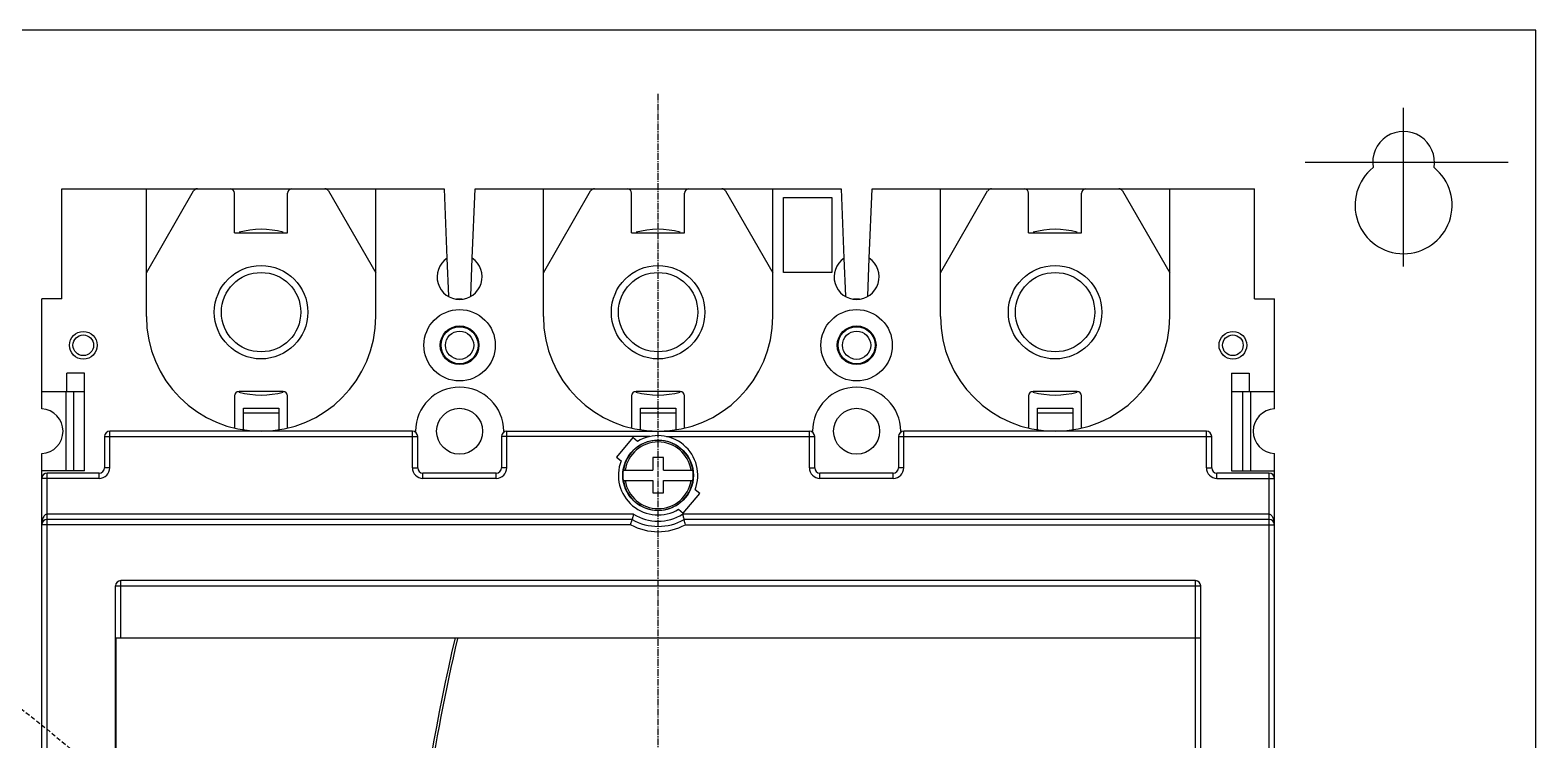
# Model space of a CAD drawing. Extents: x 0 to 702, y 0 to 413.
# Drawn here: x 478.6 to 649.3, y 294.1 to 374.6 of the extents above; entities that cross this region are included whole.
import ezdxf

# ---------------------------------------------------------------- set-up
doc = ezdxf.new("R2010")
doc.units = 0
doc.linetypes.add('AXES2', pattern=[1.125, 0.75, -0.125, 0.125, -0.125])
doc.linetypes.add('HIDDENX2', pattern=[0.75, 0.5, -0.25])
doc.layers.add('AXE', color=80, linetype='AXES2')

# ---------------------------------------------------------------- blocks, each defined once
blk = doc.blocks.new('hfgd')
at = {"color": 7}
for centre, radius, start, end in [((8263.52, -2141.55), 3.5, 350.2666, 189.7334), ((8263.52, -2146.42), 5.5, 128.8441, 51.1559)]:
    blk.add_arc(centre, radius, start, end, dxfattribs=at)
blk = doc.blocks.new('sfgsf')
for p, q in [((-3587.65, -771.52), (-3587.65, -759.02)), ((-3587.65, -759.02), (-3544.3, -759.02)), ((-3578.05, -773.52), (-3578.05, -759.02)), ((-3578.05, -768.55), (-3572.7, -759.27)), ((-3557.41, -759.27), (-3552.05, -768.55)), ((-3552.05, -773.52), (-3552.05, -759.02)), ((-3544.3, -759.02), (-3543.98, -766.9)), ((-3541.13, -766.9), (-3540.8, -759.02)), ((-3540.8, -759.02), (-3499.3, -759.02)), ((-3533.05, -773.52), (-3533.05, -759.02)), ((-3533.05, -768.55), (-3527.7, -759.27)), ((-3512.41, -759.27), (-3507.05, -768.55)), ((-3507.05, -773.52), (-3507.05, -759.02)), ((-3499.3, -759.02), (-3498.98, -766.9)), ((-3496.13, -766.9), (-3495.8, -759.02)), ((-3495.8, -759.02), (-3452.45, -759.02)), ((-3488.05, -773.52), (-3488.05, -759.02)), ((-3488.05, -768.55), (-3482.7, -759.27)), ((-3467.41, -759.27), (-3462.05, -768.55)), ((-3462.05, -773.52), (-3462.05, -759.02)), ((-3452.45, -771.52), (-3452.45, -759.02)), ((-3568.05, -764.02), (-3568.05, -759.52)), ((-3562.05, -764.02), (-3562.05, -759.52)), ((-3523.05, -764.02), (-3523.05, -759.52)), ((-3517.05, -764.02), (-3517.05, -759.52)), ((-3505.85, -768.52), (-3505.85, -760.02)), ((-3505.85, -760.02), (-3500.35, -760.02)), ((-3500.35, -760.02), (-3500.35, -768.52)), ((-3478.05, -764.02), (-3478.05, -759.52)), ((-3472.05, -764.02), (-3472.05, -759.52)), ((-3568.05, -764.02), (-3562.05, -764.02)), ((-3523.05, -764.02), (-3517.05, -764.02)), ((-3478.05, -764.02), (-3472.05, -764.02)), ((-3543.99, -766.9), (-3543.82, -771.2)), ((-3541.29, -771.21), (-3541.12, -766.9)), ((-3498.99, -766.9), (-3498.82, -771.2)), ((-3496.29, -771.21), (-3496.12, -766.9)), ((-3500.35, -768.52), (-3505.85, -768.52)), ((-3589.9, -783.97), (-3589.9, -771.52)), ((-3587.65, -771.52), (-3589.9, -771.52)), ((-3542.89, -771.52), (-3542.24, -771.52)), ((-3497.89, -771.52), (-3497.24, -771.52)), ((-3452.45, -771.52), (-3450.2, -771.52)), ((-3450.2, -783.97), (-3450.2, -771.52)), ((-3587.05, -782.02), (-3587.05, -779.92)), ((-3585.05, -779.92), (-3587.05, -779.92)), ((-3585.05, -791.02), (-3585.05, -779.92)), ((-3455.05, -779.92), (-3455.05, -791.02)), ((-3455.05, -779.92), (-3453.05, -779.92)), ((-3453.05, -779.92), (-3453.05, -782.02)), ((-3589.9, -782.02), (-3585.05, -782.02)), ((-3587.2, -782.02), (-3587.2, -791.02)), ((-3586.3, -782.02), (-3586.3, -791.02)), ((-3568.05, -782.52), (-3568.05, -786.1)), ((-3562.55, -782.02), (-3567.55, -782.02)), ((-3562.05, -786.1), (-3562.05, -782.52)), ((-3523.05, -782.52), (-3523.05, -786.1)), ((-3517.55, -782.02), (-3522.55, -782.02)), ((-3517.05, -786.1), (-3517.05, -782.52)), ((-3478.05, -782.52), (-3478.05, -786.1)), ((-3472.55, -782.02), (-3477.55, -782.02)), ((-3472.05, -786.1), (-3472.05, -782.52)), ((-3455.05, -782.02), (-3450.2, -782.02)), ((-3453.8, -782.02), (-3453.8, -791.02)), ((-3452.9, -782.02), (-3452.9, -791.02)), ((-3567.05, -786.31), (-3567.05, -783.92)), ((-3567.05, -783.92), (-3563.05, -783.92)), ((-3567.05, -784.42), (-3563.05, -784.42)), ((-3563.05, -783.92), (-3563.05, -786.31)), ((-3522.05, -786.31), (-3522.05, -783.92)), ((-3522.05, -783.92), (-3518.05, -783.92)), ((-3522.05, -784.42), (-3518.05, -784.42)), ((-3518.05, -783.92), (-3518.05, -786.31)), ((-3477.05, -786.31), (-3477.05, -783.92)), ((-3477.05, -783.92), (-3473.05, -783.92)), ((-3477.05, -784.42), (-3473.05, -784.42)), ((-3473.05, -783.92), (-3473.05, -786.31)), ((-3582.2, -790.67), (-3582.2, -786.52)), ((-3547.9, -786.52), (-3582.2, -786.52)), ((-3547.9, -790.67), (-3547.9, -786.52)), ((-3547.55, -786.65), (-3547.55, -786.52)), ((-3537.55, -786.52), (-3537.55, -786.65)), ((-3537.2, -790.67), (-3537.2, -786.52)), ((-3537.2, -786.52), (-3502.9, -786.52)), ((-3502.9, -790.67), (-3502.9, -786.52)), ((-3502.55, -786.65), (-3502.55, -786.52)), ((-3492.55, -786.52), (-3492.55, -786.65)), ((-3492.2, -790.67), (-3492.2, -786.52)), ((-3457.9, -786.52), (-3492.2, -786.52)), ((-3457.9, -790.67), (-3457.9, -786.52)), ((-3582.8, -787.12), (-3582.8, -790.67)), ((-3582.8, -787.12), (-3547.3, -787.12)), ((-3547.3, -790.67), (-3547.3, -787.12)), ((-3537.8, -787.12), (-3537.8, -790.67)), ((-3521, -787.12), (-3537.8, -787.12)), ((-3522.91, -787.23), (-3524.78, -789.45)), ((-3522.38, -787.67), (-3522.91, -787.23)), ((-3519.11, -787.12), (-3502.3, -787.12)), ((-3502.3, -790.67), (-3502.3, -787.12)), ((-3492.8, -787.12), (-3492.8, -790.67)), ((-3492.8, -787.12), (-3457.3, -787.12)), ((-3457.3, -790.67), (-3457.3, -787.12)), ((-3589.9, -983.97), (-3589.9, -789.06)), ((-3524.78, -789.45), (-3524.25, -789.89)), ((-3520.65, -789.52), (-3520.65, -790.92)), ((-3519.45, -789.52), (-3520.65, -789.52)), ((-3519.45, -790.92), (-3519.45, -789.52)), ((-3450.2, -983.97), (-3450.2, -789.06)), ((-3585.05, -791.02), (-3589.9, -791.02)), ((-3583.4, -791.87), (-3589.9, -791.87)), ((-3589.3, -927.13), (-3589.3, -791.27)), ((-3583.4, -791.27), (-3589.3, -791.27)), ((-3583.4, -791.87), (-3583.4, -791.27)), ((-3582.2, -790.67), (-3582.8, -790.67)), ((-3547.9, -790.67), (-3547.3, -790.67)), ((-3546.7, -791.87), (-3546.7, -791.27)), ((-3538.4, -791.27), (-3546.7, -791.27)), ((-3538.4, -791.87), (-3546.7, -791.87)), ((-3538.4, -791.87), (-3538.4, -791.27)), ((-3537.2, -790.67), (-3537.8, -790.67)), ((-3523.99, -790.92), (-3520.65, -790.92)), ((-3519.45, -790.92), (-3516.11, -790.92)), ((-3502.9, -790.67), (-3502.3, -790.67)), ((-3501.7, -791.87), (-3501.7, -791.27)), ((-3493.4, -791.27), (-3501.7, -791.27)), ((-3493.4, -791.87), (-3501.7, -791.87)), ((-3493.4, -791.87), (-3493.4, -791.27)), ((-3492.2, -790.67), (-3492.8, -790.67)), ((-3457.9, -790.67), (-3457.3, -790.67)), ((-3456.7, -791.87), (-3456.7, -791.27)), ((-3450.8, -791.27), (-3456.7, -791.27)), ((-3456.7, -791.87), (-3450.2, -791.87)), ((-3455.05, -791.02), (-3450.2, -791.02)), ((-3450.8, -927.13), (-3450.8, -791.27)), ((-3523.99, -792.12), (-3520.65, -792.12)), ((-3520.65, -792.12), (-3520.65, -793.52)), ((-3520.65, -793.52), (-3519.45, -793.52)), ((-3519.45, -793.52), (-3519.45, -792.12)), ((-3519.45, -792.12), (-3516.11, -792.12)), ((-3517.19, -795.81), (-3515.33, -793.59)), ((-3515.33, -793.59), (-3515.86, -793.15)), ((-3522.82, -795.92), (-3589.3, -795.92)), ((-3522.99, -796.52), (-3589.3, -796.52)), ((-3517.72, -795.37), (-3517.19, -795.81)), ((-3450.8, -795.92), (-3517.28, -795.92)), ((-3450.8, -796.52), (-3517.11, -796.52)), ((-3523.15, -797.12), (-3589.9, -797.12)), ((-3516.96, -797.12), (-3450.2, -797.12)), ((-3580.95, -809.97), (-3580.95, -803.47)), ((-3459.15, -803.47), (-3580.95, -803.47)), ((-3459.15, -926.37), (-3459.15, -803.47)), ((-3581.55, -925.77), (-3581.55, -804.07)), ((-3581.55, -804.07), (-3458.55, -804.07)), ((-3458.55, -925.77), (-3458.55, -804.07)), ((-3581.47, -897.77), (-3581.47, -809.97)), ((-3581.47, -809.97), (-3458.55, -809.97))]:
    blk.add_line(p, q)
for centre, radius in [((-3565.05, -773.02), 5.3), ((-3520.05, -773.02), 5.3), ((-3475.05, -773.02), 5.3), ((-3565.05, -773.02), 4.5), ((-3520.05, -773.02), 4.5), ((-3475.05, -773.02), 4.5), ((-3542.55, -776.77), 4.05), ((-3497.55, -776.77), 4.05), ((-3542.55, -776.77), 2.2), ((-3542.55, -776.77), 2.1), ((-3497.55, -776.77), 2.2), ((-3497.55, -776.77), 2.1), ((-3585.2, -776.77), 1.57), ((-3585.2, -776.77), 1.17), ((-3542.55, -776.77), 1.6), ((-3497.55, -776.77), 1.6), ((-3454.9, -776.77), 1.57), ((-3454.9, -776.77), 1.17), ((-3542.55, -786.52), 2.6), ((-3497.55, -786.52), 2.6), ((-3520.05, -791.52), 4)]:
    blk.add_circle(centre, radius)
for centre, radius, start, end in [((-3572.26, -759.52), 0.5, 90, 150), ((-3568.55, -759.52), 0.5, 0, 89.9999), ((-3561.55, -759.52), 0.5, 90, 180), ((-3557.84, -759.52), 0.5, 30, 90), ((-3527.26, -759.52), 0.5, 90, 150), ((-3523.55, -759.52), 0.5, 0, 89.9999), ((-3516.55, -759.52), 0.5, 90, 180), ((-3512.84, -759.52), 0.5, 30, 90), ((-3482.26, -759.52), 0.5, 90, 150), ((-3478.55, -759.52), 0.5, 0, 89.9999), ((-3471.55, -759.52), 0.5, 90, 180), ((-3467.84, -759.52), 0.5, 30, 90), ((-3565.05, -773.02), 9.4, 74.6157, 105.4343), ((-3520.05, -773.02), 9.4, 74.6157, 105.4343), ((-3475.05, -773.02), 9.4, 74.6157, 105.4343), ((-3542.55, -769.02), 2.55, 123.9745, 56.0255), ((-3497.55, -769.02), 2.55, 123.9745, 56.0255), ((-3565.05, -773.52), 13, 180, 0), ((-3520.05, -773.52), 13, 180, 0), ((-3475.05, -773.52), 13, 180, 0), ((-3542.55, -786.52), 5, 0, 180), ((-3497.55, -786.52), 5, 0, 180), ((-3567.55, -782.52), 0.5, 90.0001, 180), ((-3565.05, -773.02), 9.4, 254.4753, 285.5228), ((-3562.55, -782.52), 0.5, 0, 90), ((-3522.55, -782.52), 0.5, 90.0001, 180), ((-3520.05, -773.02), 9.4, 254.4753, 285.5228), ((-3517.55, -782.52), 0.5, 0, 90), ((-3477.55, -782.52), 0.5, 90.0001, 180), ((-3475.05, -773.02), 9.4, 254.4753, 285.5228), ((-3472.55, -782.52), 0.5, 0, 90), ((-3590.05, -786.52), 2.55, 273.3723, 86.6277), ((-3450.05, -786.52), 2.55, 93.3723, 266.6277), ((-3582.2, -787.12), 0.6, 90, 180), ((-3547.9, -787.12), 0.6, 0, 90), ((-3537.2, -787.12), 0.6, 90, 180), ((-3502.9, -787.12), 0.6, 0, 90), ((-3492.2, -787.12), 0.6, 90, 180), ((-3457.9, -787.12), 0.6, 0, 90), ((-3520.05, -791.52), 3.98, 8.6785, 171.3215), ((-3520.05, -791.52), 3.78, 9.1421, 170.8579), ((-3520.05, -791.52), 4.5, 338.7974, 121.2026), ((-3520.05, -791.52), 4.5, 158.7974, 301.2026), ((-3589.3, -791.87), 0.6, 90, 180), ((-3583.4, -790.67), 1.2, 270, 0), ((-3583.4, -790.67), 0.6, 270, 0), ((-3546.7, -790.67), 1.2, 180, 270), ((-3546.7, -790.67), 0.6, 180, 270), ((-3538.4, -790.67), 1.2, 270, 0), ((-3538.4, -790.67), 0.6, 270, 0), ((-3520.05, -791.52), 3.99, 171.3407, 188.6593), ((-3520.05, -791.52), 3.99, 351.3407, 8.6593), ((-3501.7, -790.67), 1.2, 180, 270), ((-3501.7, -790.67), 0.6, 180, 270), ((-3493.4, -790.67), 1.2, 270, 0), ((-3493.4, -790.67), 0.6, 270, 0), ((-3456.7, -790.67), 1.2, 180, 270), ((-3456.7, -790.67), 0.6, 180, 270), ((-3450.8, -791.87), 0.6, 0, 90), ((-3520.05, -791.52), 3.98, 188.6785, 351.3215), ((-3520.05, -791.52), 3.78, 189.1421, 350.8579), ((-3589.3, -797.12), 0.6, 90, 180), ((-3520.05, -791.52), 5.8, 239.5497, 300.4503), ((-3520.05, -791.52), 5.2, 237.8056, 302.1954), ((-3450.8, -797.12), 0.6, 0, 90), ((-3520.05, -791.52), 6.4, 241.0422, 298.9472), ((-3580.95, -804.07), 0.6, 90, 180), ((-3459.15, -804.07), 0.6, 0, 90), ((-3316.15, -862.87), 233, 166.8772, 193.8056)]:
    blk.add_arc(centre, radius, start, end)
for points, knots in [([(-3589.78, -796.38), (-3589.8, -796.45), (-3589.85, -796.6), (-3589.89, -796.85), (-3589.9, -797.03), (-3589.9, -797.12)], [0, 0, 0, 0, 0.2253542, 0.475372, 0.7516161, 0.7516161, 0.7516161, 0.7516161]), ([(-3589.3, -795.92), (-3589.35, -795.92), (-3589.46, -795.95), (-3589.59, -796.05), (-3589.7, -796.2), (-3589.75, -796.32), (-3589.78, -796.38)], [0, 0, 0, 0, 0.145713, 0.3083134, 0.494772, 0.6984268, 0.6984268, 0.6984268, 0.6984268]), ([(-3523.15, -797.12), (-3523.13, -797.04), (-3523.1, -796.9), (-3523.05, -796.72), (-3523.01, -796.59), (-3523, -796.53), (-3522.99, -796.52)], [0, 0, 0, 0, 0.2336688, 0.4348055, 0.5717619, 0.6207138, 0.6207138, 0.6207138, 0.6207138]), ([(-3522.82, -795.92), (-3522.85, -795.99), (-3522.89, -796.13), (-3522.94, -796.32), (-3522.97, -796.44), (-3522.99, -796.5), (-3522.99, -796.52)], [0, 0, 0, 0, 0.2339535, 0.4359342, 0.5737923, 0.6231104, 0.6231104, 0.6231104, 0.6231104]), ([(-3517.28, -795.92), (-3517.26, -795.99), (-3517.22, -796.13), (-3517.17, -796.32), (-3517.13, -796.44), (-3517.12, -796.5), (-3517.11, -796.52)], [0, 0, 0, 0, 0.2339535, 0.4359342, 0.5737923, 0.6231104, 0.6231104, 0.6231104, 0.6231104]), ([(-3516.95, -797.12), (-3516.97, -797.04), (-3517.01, -796.9), (-3517.06, -796.72), (-3517.09, -796.59), (-3517.11, -796.53), (-3517.11, -796.52)], [0, 0, 0, 0, 0.2336688, 0.4348055, 0.5717619, 0.6207138, 0.6207138, 0.6207138, 0.6207138]), ([(-3450.33, -796.37), (-3450.34, -796.37), (-3450.36, -796.3), (-3450.42, -796.18), (-3450.53, -796.04), (-3450.66, -795.94), (-3450.76, -795.92), (-3450.8, -795.92)], [0, 0, 0, 0, 0.0043591, 0.2083326, 0.3897537, 0.5439661, 0.6837752, 0.6837752, 0.6837752, 0.6837752]), ([(-3450.2, -797.12), (-3450.2, -797.02), (-3450.21, -796.84), (-3450.26, -796.59), (-3450.31, -796.44), (-3450.33, -796.37)], [0, 0, 0, 0, 0.285764, 0.5431694, 0.7664246, 0.7664246, 0.7664246, 0.7664246]), ([(-3542.78, -810.02), (-3544.15, -815.89), (-3546.43, -827.74), (-3548.45, -845.71), (-3549.08, -863.77), (-3548.31, -881.83), (-3546.14, -899.81), (-3543.77, -911.66), (-3542.35, -917.55)], [0, 0, 0, 0, 18.079494, 36.160999, 54.196572, 72.24115, 90.311959, 108.477173, 108.477173, 108.477173, 108.477173])]:
    blk.add_open_spline(points, degree=3, knots=knots)
blk.add_open_spline([(-3542.77, -809.97), (-3542.77, -809.99), (-3542.78, -810.01), (-3542.78, -810.02)], degree=3)
at = {"layer": 'AXE'}
blk.add_line((-3520.05, -1041.5), (-3520.05, -748.26), dxfattribs=at)
blk = doc.blocks.new('fdfhdfjhdfjdfj')
at = {"color": 6}
for p, q in [((74514.81, -37351.8), (74514.81, -37333.8)), ((74503.65, -37339.99), (74526.65, -37339.99))]:
    blk.add_line(p, q, dxfattribs=at)
at = {"color": 7}
blk.add_lwpolyline([(73919.81, -37609.99), (74529.81, -37609.99), (74529.81, -37324.99), (73919.81, -37324.99)], close=True, dxfattribs=at)
at = {"color": 4, "linetype": 'HIDDENX2'}
blk.add_circle((74272.81, -37512.99), 140, dxfattribs=at)
at = {"color": 7}
for name, p in [('sfgsf', (77950.36, -36583.97)), ('hfgd', (66251.29, -35198.44))]:
    blk.add_blockref(name, p, dxfattribs=at)

msp = doc.modelspace()

# ---------------------------------------------------------------- block references
msp.add_blockref('fdfhdfjhdfjdfj', (-73880.54, 37699.59))

doc.saveas('drawing.dxf')
